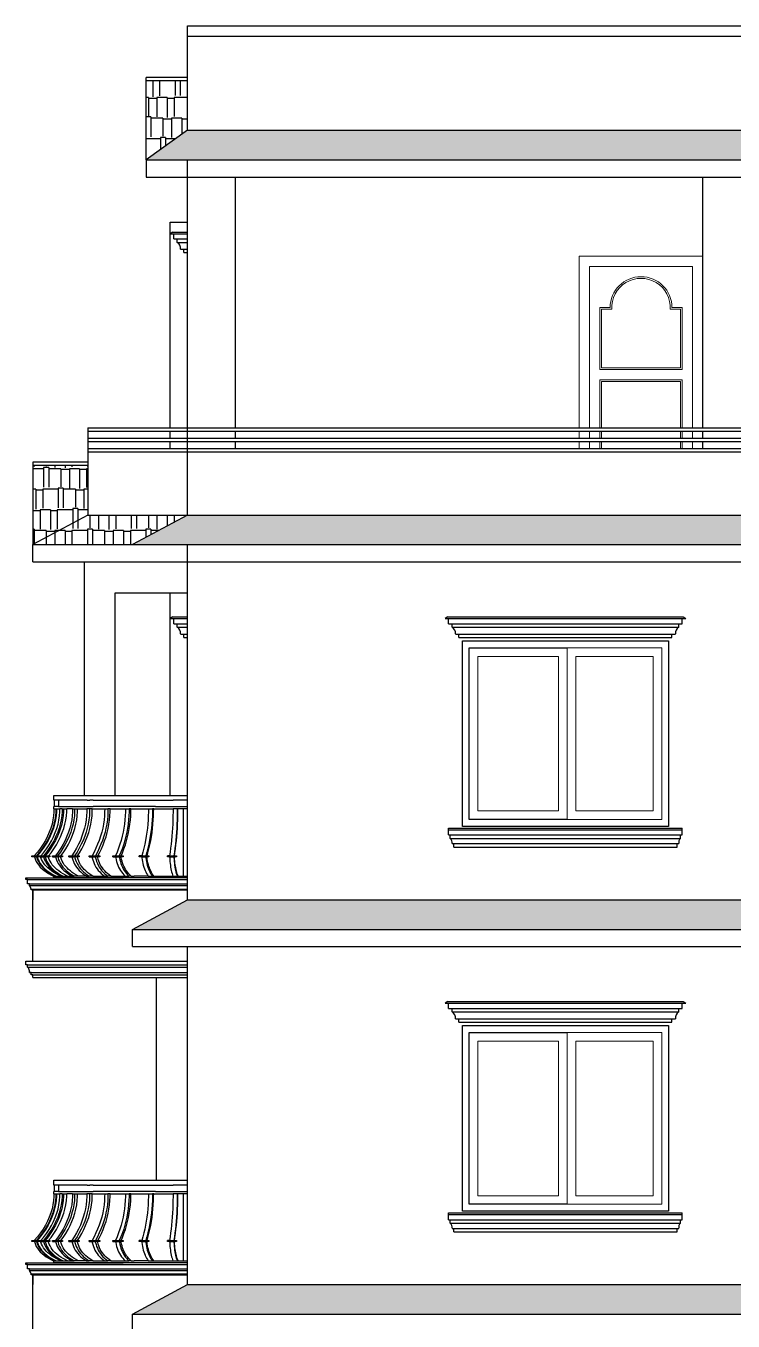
# Model space of a CAD drawing. Header units: inches. Extents: x 3672 to 10975, y -27382 to -746.
# Drawn here: x 4492.3 to 4698.1, y -26903.6 to -26526.6 of the extents above; entities that cross this region are included whole.
import ezdxf

# ---------------------------------------------------------------- set-up
doc = ezdxf.new("R2010")
doc.units = ezdxf.units.IN
doc.header["$LTSCALE"] = 17
doc.header["$MEASUREMENT"] = 0
for name, color, linetype, lineweight in [('25 BOT BAR', 12, 'Continuous', 25), ('DOOR ELEVATION', 21, 'Continuous', 15), ('ELEVATION', 7, 'Continuous', 25), ('OUTLINE', 1, 'Continuous', 25), ('WINDOW FRAME', 161, 'Continuous', 20)]:
    doc.layers.add(name, color=color, linetype=linetype, lineweight=lineweight)
pattern_1 = [(180, (-10473.291, -5697.4846), (-12.75, -6), [3, -2.5, 3.5, -1.5, 4.5, -2]), (180, (-10476.291, -5697.7346), (-12.75, -6), [2.5, -9.5, 2, -3]), (180, (-10482.291, -5697.1096), (-12.75, -6), [1.5, -15.5]), (270, (-10473.291, -5697.4846), (4.25, -6), [5.75, -18.25]), (270, (-10476.291, -5697.4846), (4.25, -6), [5.625, -18.375]), (270, (-10478.791, -5697.4846), (4.25, -6), [5.25, -18.75]), (270, (-10482.291, -5697.1096), (4.25, -6), [5.75, -18.25]), (270, (-10483.791, -5697.1096), (4.25, -6), [5.75, -18.25]), (270, (-10488.291, -5697.4846), (4.25, -6), [5.5, -18.5])]

# ---------------------------------------------------------------- blocks, each defined once
blk = doc.blocks.new('A$C6d06a05d')
for p, q in [((5.66, 22.61), (5.66, 24)), ((5.66, 24), (40.22, 24)), ((40.22, 22.61), (40.22, 24)), ((5.77, 22.61), (5.66, 22.61)), ((5.66, 20.07), (5.66, 20.77)), ((5.66, 20.77), (5.77, 20.77)), ((5.77, 22.61), (5.77, 20.77)), ((6.88, 22.61), (5.77, 22.61)), ((6.88, 20.77), (5.77, 20.77)), ((6.88, 22.61), (6.88, 20.77)), ((14.27, 22.61), (6.88, 22.61)), ((6.88, 20.77), (14.27, 20.77)), ((14.27, 22.61), (14.98, 22.61)), ((14.27, 20.77), (14.98, 20.77)), ((15.84, 22.61), (14.98, 22.61)), ((14.98, 20.77), (15.84, 20.77)), ((15.84, 22.61), (31.92, 22.61)), ((31.92, 20.77), (15.84, 20.77)), ((31.92, 22.61), (36.51, 22.61)), ((31.92, 20.77), (36.51, 20.77)), ((37.61, 22.61), (36.51, 22.61)), ((36.51, 20.77), (37.61, 20.77)), ((37.8, 22.61), (37.61, 22.61)), ((37.61, 20.77), (37.8, 20.77)), ((39.23, 22.61), (37.8, 22.61)), ((37.8, 20.77), (39.23, 20.77)), ((40.22, 22.61), (39.23, 22.61)), ((39.23, 20.77), (40.22, 20.77)), ((40.22, 20.77), (40.22, 22.61)), ((40.22, 20.07), (40.22, 20.77)), ((5.44, 16.89), (5.2, 15.69)), ((5.6, 18.11), (5.44, 16.89)), ((5.69, 19.25), (5.6, 18.11)), ((5.69, 20.07), (5.66, 20.07)), ((5.69, 20.07), (5.69, 19.25)), ((5.69, 20.07), (6.17, 20.07)), ((5.92, 16.89), (5.69, 15.69)), ((6.12, 16.89), (5.88, 15.69)), ((6.08, 18.11), (5.92, 16.89)), ((6.17, 19.25), (6.08, 18.11)), ((6.28, 18.11), (6.12, 16.89)), ((6.17, 20.07), (6.17, 19.25)), ((6.17, 20.07), (6.36, 20.07)), ((6.36, 19.25), (6.28, 18.11)), ((6.36, 20.07), (6.36, 19.25)), ((6.36, 20.07), (7.24, 20.07)), ((6.75, 15.62), (6.99, 16.85)), ((6.99, 16.85), (7.15, 18.08)), ((7.15, 18.08), (7.23, 19.24)), ((7.23, 19.24), (7.24, 20.07)), ((7.79, 20.07), (7.24, 20.07)), ((7.55, 16.89), (7.33, 15.69)), ((7.7, 18.11), (7.55, 16.89)), ((7.78, 19.25), (7.7, 18.11)), ((7.93, 16.89), (7.71, 15.69)), ((7.79, 20.07), (7.78, 19.25)), ((7.79, 20.07), (8.17, 20.07)), ((8.09, 18.11), (7.93, 16.89)), ((8.17, 19.25), (8.09, 18.11)), ((8.17, 20.07), (8.17, 19.25)), ((8.17, 20.07), (9.01, 20.07)), ((8.54, 15.62), (8.76, 16.85)), ((8.76, 16.85), (8.92, 18.08)), ((8.92, 18.08), (9, 19.24)), ((9, 19.24), (9.01, 20.07)), ((10.49, 20.07), (9.01, 20.07)), ((10.28, 16.89), (10.07, 15.69)), ((10.42, 18.11), (10.28, 16.89)), ((10.49, 19.25), (10.42, 18.11)), ((10.49, 20.07), (10.49, 19.25)), ((10.49, 20.07), (11.05, 20.07)), ((10.84, 16.89), (10.63, 15.69)), ((10.98, 18.11), (10.84, 16.89)), ((11.05, 19.25), (10.98, 18.11)), ((11.05, 20.07), (11.05, 19.25)), ((11.05, 20.07), (11.82, 20.07)), ((11.39, 15.62), (11.6, 16.85)), ((11.6, 16.85), (11.74, 18.08)), ((11.74, 18.08), (11.82, 19.24)), ((11.82, 19.24), (11.82, 20.07)), ((11.82, 20.07), (14.21, 20.07)), ((14.02, 16.89), (13.83, 15.69)), ((14.14, 18.11), (14.02, 16.89)), ((14.2, 19.25), (14.14, 18.11)), ((14.21, 20.07), (14.2, 19.25)), ((14.93, 20.07), (14.21, 20.07)), ((14.73, 16.89), (14.55, 15.69)), ((14.86, 18.11), (14.73, 16.89)), ((14.92, 19.25), (14.86, 18.11)), ((14.93, 20.07), (14.92, 19.25)), ((15.61, 20.07), (14.93, 20.07)), ((15.23, 15.62), (15.41, 16.85)), ((15.41, 16.85), (15.54, 18.08)), ((15.54, 18.08), (15.6, 19.24)), ((15.6, 19.24), (15.61, 20.07)), ((15.61, 20.07), (18.82, 20.07)), ((18.65, 16.89), (18.5, 15.69)), ((18.76, 18.11), (18.65, 16.89)), ((18.81, 19.25), (18.76, 18.11)), ((18.82, 20.07), (18.81, 19.25)), ((18.82, 20.07), (19.67, 20.07)), ((19.51, 16.89), (19.36, 15.69)), ((19.62, 18.11), (19.51, 16.89)), ((19.67, 19.25), (19.62, 18.11)), ((19.67, 20.07), (19.67, 19.25)), ((20.24, 20.07), (19.67, 20.07)), ((19.92, 15.62), (20.08, 16.85)), ((20.08, 16.85), (20.19, 18.08)), ((20.19, 18.08), (20.24, 19.24)), ((20.24, 19.24), (20.24, 20.07)), ((20.24, 20.07), (24.18, 20.07)), ((24.05, 16.89), (23.93, 15.69)), ((24.13, 18.11), (24.05, 16.89)), ((24.18, 19.25), (24.13, 18.11)), ((24.18, 20.07), (24.18, 19.25)), ((24.18, 20.07), (25.15, 20.07)), ((25.02, 16.89), (24.9, 15.69)), ((25.1, 18.11), (25.02, 16.89)), ((25.14, 19.25), (25.1, 18.11)), ((25.15, 20.07), (25.14, 19.25)), ((25.59, 20.07), (25.15, 20.07)), ((25.34, 15.62), (25.46, 16.85)), ((25.46, 16.85), (25.54, 18.08)), ((25.54, 18.08), (25.59, 19.24)), ((25.59, 19.24), (25.59, 20.07)), ((25.59, 20.07), (30.13, 20.07)), ((30.04, 16.89), (29.96, 15.69)), ((30.1, 18.11), (30.04, 16.89)), ((30.13, 19.25), (30.1, 18.11)), ((30.13, 20.07), (30.13, 19.25)), ((30.13, 20.07), (31.18, 20.07)), ((31.1, 16.89), (31.01, 15.69)), ((31.15, 18.11), (31.1, 16.89)), ((31.18, 19.25), (31.15, 18.11)), ((31.49, 20.07), (31.18, 20.07)), ((31.18, 20.07), (31.18, 19.25)), ((31.31, 15.62), (31.4, 16.85)), ((31.4, 16.85), (31.45, 18.08)), ((31.45, 18.08), (31.48, 19.24)), ((31.48, 19.24), (31.49, 20.07)), ((31.49, 20.07), (31.92, 20.07)), ((31.92, 20.07), (36.49, 20.07)), ((36.45, 16.89), (36.41, 15.69)), ((36.48, 18.11), (36.45, 16.89)), ((36.49, 19.25), (36.48, 18.11)), ((36.49, 20.07), (36.49, 19.25)), ((37.6, 20.07), (36.49, 20.07)), ((37.55, 16.89), (37.51, 15.69)), ((37.58, 18.11), (37.55, 16.89)), ((37.59, 19.25), (37.58, 18.11)), ((37.6, 20.07), (37.59, 19.25)), ((37.75, 20.07), (37.6, 20.07)), ((37.66, 15.62), (37.7, 16.85)), ((37.7, 16.85), (37.73, 18.08)), ((37.73, 18.08), (37.75, 19.24)), ((37.75, 19.24), (37.75, 20.07)), ((39.23, 20.07), (37.75, 20.07)), ((40.22, 20.07), (39.23, 20.07)), ((39.23, 7.81), (39.23, 20.07)), ((40.22, 8.38), (40.22, 20.07)), ((4.89, 14.48), (4.49, 13.29)), ((5.2, 15.69), (4.89, 14.48)), ((5.38, 14.48), (4.99, 13.29)), ((5.57, 14.48), (5.19, 13.29)), ((5.69, 15.69), (5.38, 14.48)), ((5.88, 15.69), (5.57, 14.48)), ((6.04, 13.19), (6.43, 14.4)), ((6.43, 14.4), (6.75, 15.62)), ((7.03, 14.48), (6.66, 13.29)), ((7.33, 15.69), (7.03, 14.48)), ((7.41, 14.48), (7.05, 13.29)), ((7.71, 15.69), (7.41, 14.48)), ((7.86, 13.19), (8.24, 14.4)), ((8.24, 14.4), (8.54, 15.62)), ((9.8, 14.48), (9.46, 13.29)), ((10.07, 15.69), (9.8, 14.48)), ((10.36, 14.48), (10.02, 13.29)), ((10.63, 15.69), (10.36, 14.48)), ((10.77, 13.19), (11.11, 14.4)), ((11.11, 14.4), (11.39, 15.62)), ((13.59, 14.48), (13.29, 13.29)), ((13.83, 15.69), (13.59, 14.48)), ((14.31, 14.48), (14.01, 13.29)), ((14.55, 15.69), (14.31, 14.48)), ((14.68, 13.19), (14.98, 14.4)), ((14.98, 14.4), (15.23, 15.62)), ((18.3, 14.48), (18.05, 13.29)), ((18.5, 15.69), (18.3, 14.48)), ((19.15, 14.48), (18.9, 13.29)), ((19.36, 15.69), (19.15, 14.48)), ((19.46, 13.19), (19.72, 14.4)), ((19.72, 14.4), (19.92, 15.62)), ((23.77, 14.48), (23.58, 13.29)), ((23.93, 15.69), (23.77, 14.48)), ((24.74, 14.48), (24.55, 13.29)), ((24.9, 15.69), (24.74, 14.48)), ((24.98, 13.19), (25.18, 14.4)), ((25.18, 14.4), (25.34, 15.62)), ((29.86, 14.48), (29.72, 13.29)), ((29.96, 15.69), (29.86, 14.48)), ((30.91, 14.48), (30.77, 13.29)), ((31.01, 15.69), (30.91, 14.48)), ((31.07, 13.19), (31.21, 14.4)), ((31.21, 14.4), (31.31, 15.62)), ((36.35, 14.48), (36.29, 13.29)), ((36.41, 15.69), (36.35, 14.48)), ((37.46, 14.48), (37.39, 13.29)), ((37.51, 15.69), (37.46, 14.48)), ((37.54, 13.19), (37.61, 14.4)), ((37.61, 14.4), (37.66, 15.62)), ((3.49, 10.94), (2.87, 9.79)), ((4, 10.94), (3.39, 9.79)), ((4.03, 12.11), (3.49, 10.94)), ((4.19, 10.94), (3.59, 9.79)), ((4.53, 12.11), (4, 10.94)), ((4.49, 13.29), (4.03, 12.11)), ((4.73, 12.11), (4.19, 10.94)), ((4.42, 9.64), (5.04, 10.81)), ((4.99, 13.29), (4.53, 12.11)), ((5.19, 13.29), (4.73, 12.11)), ((5.04, 10.81), (5.58, 11.99)), ((5.72, 10.94), (5.14, 9.79)), ((6.1, 10.94), (5.52, 9.79)), ((5.58, 11.99), (6.04, 13.19)), ((6.22, 12.11), (5.72, 10.94)), ((6.61, 12.11), (6.1, 10.94)), ((6.66, 13.29), (6.22, 12.11)), ((6.32, 9.64), (6.9, 10.81)), ((7.05, 13.29), (6.61, 12.11)), ((6.9, 10.81), (7.42, 11.99)), ((7.42, 11.99), (7.86, 13.19)), ((8.58, 10.94), (8.05, 9.79)), ((9.05, 12.11), (8.58, 10.94)), ((9.14, 10.94), (8.61, 9.79)), ((9.46, 13.29), (9.05, 12.11)), ((9.61, 12.11), (9.14, 10.94)), ((9.34, 9.64), (9.89, 10.81)), ((10.02, 13.29), (9.61, 12.11)), ((9.89, 10.81), (10.36, 11.99)), ((10.36, 11.99), (10.77, 13.19)), ((12.52, 10.94), (12.05, 9.79)), ((12.93, 12.11), (12.52, 10.94)), ((13.24, 10.94), (12.77, 9.79)), ((13.29, 13.29), (12.93, 12.11)), ((13.65, 12.11), (13.24, 10.94)), ((13.42, 9.64), (13.89, 10.81)), ((14.01, 13.29), (13.65, 12.11)), ((13.89, 10.81), (14.31, 11.99)), ((14.31, 11.99), (14.68, 13.19)), ((17.4, 10.94), (17, 9.79)), ((17.75, 12.11), (17.4, 10.94)), ((18.05, 13.29), (17.75, 12.11)), ((18.26, 10.94), (17.86, 9.79)), ((18.6, 12.11), (18.26, 10.94)), ((18.4, 9.64), (18.81, 10.81)), ((18.9, 13.29), (18.6, 12.11)), ((18.81, 10.81), (19.16, 11.99)), ((19.16, 11.99), (19.46, 13.19)), ((23.08, 10.94), (22.77, 9.79)), ((23.35, 12.11), (23.08, 10.94)), ((23.58, 13.29), (23.35, 12.11)), ((24.04, 10.94), (23.74, 9.79)), ((24.31, 12.11), (24.04, 10.94)), ((24.16, 9.64), (24.47, 10.81)), ((24.55, 13.29), (24.31, 12.11)), ((24.47, 10.81), (24.75, 11.99)), ((24.75, 11.99), (24.98, 13.19)), ((29.38, 10.94), (29.17, 9.79)), ((29.56, 12.11), (29.38, 10.94)), ((29.72, 13.29), (29.56, 12.11)), ((30.43, 10.94), (30.22, 9.79)), ((30.61, 12.11), (30.43, 10.94)), ((30.51, 9.64), (30.72, 10.81)), ((30.77, 13.29), (30.61, 12.11)), ((30.72, 10.81), (30.91, 11.99)), ((30.91, 11.99), (31.07, 13.19)), ((36.11, 10.94), (36, 9.79)), ((36.2, 12.11), (36.11, 10.94)), ((36.29, 13.29), (36.2, 12.11)), ((37.21, 10.94), (37.11, 9.79)), ((37.31, 12.11), (37.21, 10.94)), ((37.25, 9.64), (37.36, 10.81)), ((37.39, 13.29), (37.31, 12.11)), ((37.36, 10.81), (37.46, 11.99)), ((37.46, 11.99), (37.54, 13.19)), ((1.42, 7.53), (0.6, 6.44)), ((1.97, 7.53), (1.15, 6.44)), ((2.16, 7.53), (1.35, 6.44)), ((2.18, 8.65), (1.42, 7.53)), ((2.72, 8.65), (1.97, 7.53)), ((2.91, 8.65), (2.16, 7.53)), ((2.87, 9.79), (2.18, 8.65)), ((2.3, 6.44), (2.98, 7.35)), ((3.39, 9.79), (2.72, 8.65)), ((3.59, 9.79), (2.91, 8.65)), ((2.98, 7.35), (3.73, 8.49)), ((3.78, 7.53), (3, 6.44)), ((4.16, 7.53), (3.38, 6.44)), ((3.73, 8.49), (4.42, 9.64)), ((4.49, 8.65), (3.78, 7.53)), ((4.87, 8.65), (4.16, 7.53)), ((4.29, 6.44), (4.94, 7.35)), ((5.14, 9.79), (4.49, 8.65)), ((5.52, 9.79), (4.87, 8.65)), ((4.94, 7.35), (5.66, 8.49)), ((5.66, 8.49), (6.32, 9.64)), ((6.8, 7.53), (6.08, 6.44)), ((7.36, 7.53), (6.64, 6.44)), ((7.46, 8.65), (6.8, 7.53)), ((8.02, 8.65), (7.36, 7.53)), ((8.05, 9.79), (7.46, 8.65)), ((7.48, 6.44), (8.07, 7.35)), ((8.61, 9.79), (8.02, 8.65)), ((8.07, 7.35), (8.74, 8.49)), ((8.74, 8.49), (9.34, 9.64)), ((10.94, 7.53), (10.31, 6.44)), ((11.52, 8.65), (10.94, 7.53)), ((11.66, 7.53), (11.02, 6.44)), ((12.05, 9.79), (11.52, 8.65)), ((12.24, 8.65), (11.66, 7.53)), ((11.76, 6.44), (12.29, 7.35)), ((12.77, 9.79), (12.24, 8.65)), ((12.29, 7.35), (12.88, 8.49)), ((12.88, 8.49), (13.42, 9.64)), ((16.07, 7.53), (15.54, 6.44)), ((16.56, 8.65), (16.07, 7.53)), ((16.93, 7.53), (16.4, 6.44)), ((17, 9.79), (16.56, 8.65)), ((17.42, 8.65), (16.93, 7.53)), ((17.02, 6.44), (17.46, 7.35)), ((17.86, 9.79), (17.42, 8.65)), ((17.46, 7.35), (17.96, 8.49)), ((17.96, 8.49), (18.4, 9.64)), ((22.04, 7.53), (21.63, 6.44)), ((22.42, 8.65), (22.04, 7.53)), ((22.77, 9.79), (22.42, 8.65)), ((23.01, 7.53), (22.6, 6.44)), ((23.39, 8.65), (23.01, 7.53)), ((23.08, 6.44), (23.43, 7.35)), ((23.74, 9.79), (23.39, 8.65)), ((23.43, 7.35), (23.81, 8.49)), ((23.81, 8.49), (24.16, 9.64)), ((28.67, 7.53), (28.39, 6.44)), ((28.93, 8.65), (28.67, 7.53)), ((29.17, 9.79), (28.93, 8.65)), ((29.72, 7.53), (29.44, 6.44)), ((29.98, 8.65), (29.72, 7.53)), ((29.77, 6.44), (30, 7.35)), ((30.22, 9.79), (29.98, 8.65)), ((30, 7.35), (30.27, 8.49)), ((30.27, 8.49), (30.51, 9.64)), ((35.75, 7.53), (35.61, 6.44)), ((35.88, 8.65), (35.75, 7.53)), ((36, 9.79), (35.88, 8.65)), ((36.85, 7.53), (36.71, 6.44)), ((36.99, 8.65), (36.85, 7.53)), ((36.88, 6.44), (37, 7.35)), ((37.11, 9.79), (36.99, 8.65)), ((37, 7.35), (37.13, 8.49)), ((37.13, 8.49), (37.25, 9.64)), ((39.23, 0.52), (39.23, 7.81)), ((40.22, 0.52), (40.22, 8.38)), ((0, 6.15), (0, 6.44)), ((0, 6.44), (0.49, 6.44)), ((0.49, 6.15), (0, 6.15)), ((0.49, 6.44), (0.6, 6.44)), ((0.49, 6.15), (0.49, 6.44)), ((0.66, 6.15), (0.49, 6.15)), ((0.6, 6.44), (0.84, 6.44)), ((0.66, 6.15), (0.72, 5.87)), ((0.66, 6.15), (0.84, 6.15)), ((0.72, 5.87), (0.9, 5.31)), ((0.84, 6.15), (0.84, 6.44)), ((0.84, 6.44), (1.15, 6.44)), ((1.21, 6.15), (0.84, 6.15)), ((0.9, 5.31), (1.13, 4.75)), ((1.13, 4.75), (1.43, 4.21)), ((1.15, 6.44), (1.35, 6.44)), ((1.21, 6.15), (1.27, 5.87)), ((1.41, 6.15), (1.21, 6.15)), ((1.27, 5.87), (1.45, 5.31)), ((1.35, 6.44), (2.29, 6.44)), ((1.41, 6.15), (1.47, 5.87)), ((2.29, 6.15), (1.41, 6.15)), ((1.43, 4.21), (1.77, 3.68)), ((1.45, 5.31), (1.68, 4.75)), ((1.47, 5.87), (1.64, 5.31)), ((1.64, 5.31), (1.88, 4.75)), ((1.68, 4.75), (1.97, 4.21)), ((1.77, 3.68), (2.17, 3.17)), ((1.88, 4.75), (2.17, 4.21)), ((1.97, 4.21), (2.31, 3.68)), ((2.17, 4.21), (2.51, 3.68)), ((2.29, 6.15), (2.29, 6.44)), ((2.29, 6.44), (2.3, 6.44)), ((2.33, 5.94), (2.29, 6.15)), ((2.29, 6.15), (2.29, 6.15)), ((2.29, 6.15), (2.98, 6.15)), ((2.3, 6.44), (2.98, 6.44)), ((2.31, 3.68), (2.71, 3.17)), ((2.5, 5.41), (2.33, 5.94)), ((2.72, 4.88), (2.5, 5.41)), ((2.51, 3.68), (2.9, 3.17)), ((3, 4.37), (2.72, 4.88)), ((2.98, 6.44), (3, 6.44)), ((2.98, 6.15), (2.98, 6.44)), ((3.06, 6.15), (2.98, 6.15)), ((3, 6.44), (3.38, 6.44)), ((3.32, 3.86), (3, 4.37)), ((3.06, 6.15), (3.12, 5.87)), ((3.44, 6.15), (3.06, 6.15)), ((3.12, 5.87), (3.28, 5.31)), ((3.28, 5.31), (3.51, 4.75)), ((3.69, 3.38), (3.32, 3.86)), ((3.38, 6.44), (4.29, 6.44)), ((3.44, 6.15), (3.5, 5.87)), ((4.28, 6.15), (3.44, 6.15)), ((3.5, 5.87), (3.67, 5.31)), ((3.51, 4.75), (3.78, 4.21)), ((3.67, 5.31), (3.89, 4.75)), ((4.12, 2.9), (3.69, 3.38)), ((3.78, 4.21), (4.11, 3.68)), ((3.89, 4.75), (4.16, 4.21)), ((4.11, 3.68), (4.48, 3.17)), ((4.16, 4.21), (4.49, 3.68)), ((4.32, 5.94), (4.28, 6.15)), ((4.67, 6.15), (4.28, 6.15)), ((4.29, 6.44), (4.67, 6.44)), ((4.48, 5.41), (4.32, 5.94)), ((4.7, 4.88), (4.48, 5.41)), ((4.49, 3.68), (4.87, 3.17)), ((4.67, 6.44), (4.67, 6.15)), ((4.96, 4.37), (4.7, 4.88)), ((5.27, 3.86), (4.96, 4.37)), ((5.62, 3.38), (5.27, 3.86)), ((5.34, 6.44), (6.08, 6.44)), ((5.34, 6.15), (5.34, 6.44)), ((5.34, 6.15), (6.14, 6.15)), ((6.03, 2.9), (5.62, 3.38)), ((6.08, 6.44), (6.35, 6.44)), ((6.14, 6.15), (6.19, 5.87)), ((6.14, 6.15), (6.35, 6.15)), ((6.19, 5.87), (6.34, 5.31)), ((6.34, 5.31), (6.55, 4.75)), ((6.35, 6.15), (6.35, 6.44)), ((6.35, 6.44), (6.64, 6.44)), ((6.7, 6.15), (6.35, 6.15)), ((6.55, 4.75), (6.8, 4.21)), ((6.64, 6.44), (7.48, 6.44)), ((6.7, 6.15), (6.75, 5.87)), ((7.47, 6.15), (6.7, 6.15)), ((6.75, 5.87), (6.9, 5.31)), ((6.8, 4.21), (7.1, 3.68)), ((6.9, 5.31), (7.11, 4.75)), ((7.1, 3.68), (7.45, 3.17)), ((7.11, 4.75), (7.36, 4.21)), ((7.36, 4.21), (7.66, 3.68)), ((7.51, 5.94), (7.47, 6.15)), ((7.91, 6.15), (7.47, 6.15)), ((7.48, 6.44), (7.91, 6.44)), ((7.66, 5.41), (7.51, 5.94)), ((7.85, 4.88), (7.66, 5.41)), ((7.66, 3.68), (8.01, 3.17)), ((8.09, 4.37), (7.85, 4.88)), ((7.91, 6.44), (7.91, 6.15)), ((8.38, 3.86), (8.09, 4.37)), ((8.71, 3.38), (8.38, 3.86)), ((9.08, 2.9), (8.71, 3.38)), ((9.56, 6.44), (10.31, 6.44)), ((9.56, 6.15), (9.56, 6.44)), ((9.56, 6.15), (10.35, 6.15)), ((10.31, 6.44), (10.86, 6.44)), ((10.35, 6.15), (10.4, 5.87)), ((10.35, 6.15), (10.86, 6.15)), ((10.4, 5.87), (10.54, 5.31)), ((10.54, 5.31), (10.72, 4.75)), ((10.72, 4.75), (10.94, 4.21)), ((10.86, 6.15), (10.86, 6.44)), ((10.86, 6.44), (11.02, 6.44)), ((11.07, 6.15), (10.86, 6.15)), ((10.94, 4.21), (11.21, 3.68)), ((11.02, 6.44), (11.76, 6.44)), ((11.07, 6.15), (11.12, 5.87)), ((11.76, 6.15), (11.07, 6.15)), ((11.12, 5.87), (11.26, 5.31)), ((11.21, 3.68), (11.51, 3.17)), ((11.26, 5.31), (11.44, 4.75)), ((11.44, 4.75), (11.66, 4.21)), ((11.66, 4.21), (11.93, 3.68)), ((11.76, 6.44), (12.24, 6.44)), ((11.79, 5.94), (11.76, 6.15)), ((12.24, 6.15), (11.76, 6.15)), ((11.92, 5.41), (11.79, 5.94)), ((12.09, 4.88), (11.92, 5.41)), ((11.93, 3.68), (12.23, 3.17)), ((12.31, 4.37), (12.09, 4.88)), ((12.24, 6.44), (12.24, 6.15)), ((12.56, 3.86), (12.31, 4.37)), ((12.85, 3.38), (12.56, 3.86)), ((13.18, 2.9), (12.85, 3.38)), ((14.82, 6.44), (15.54, 6.44)), ((14.82, 6.15), (14.82, 6.44)), ((14.82, 6.15), (15.58, 6.15)), ((15.54, 6.44), (16.36, 6.44)), ((15.58, 6.15), (15.62, 5.87)), ((15.58, 6.15), (16.36, 6.15)), ((15.62, 5.87), (15.74, 5.31)), ((15.74, 5.31), (15.89, 4.75)), ((15.89, 4.75), (16.08, 4.21)), ((16.08, 4.21), (16.3, 3.68)), ((16.3, 3.68), (16.56, 3.17)), ((16.36, 6.15), (16.36, 6.44)), ((16.36, 6.44), (16.4, 6.44)), ((16.44, 6.15), (16.36, 6.15)), ((16.4, 6.44), (17.02, 6.44)), ((16.44, 6.15), (16.48, 5.87)), ((17.01, 6.15), (16.44, 6.15)), ((16.48, 5.87), (16.59, 5.31)), ((16.59, 5.31), (16.74, 4.75)), ((16.74, 4.75), (16.93, 4.21)), ((16.93, 4.21), (17.15, 3.68)), ((17.04, 5.94), (17.01, 6.15)), ((17.52, 6.15), (17.01, 6.15)), ((17.02, 6.44), (17.52, 6.44)), ((17.15, 5.41), (17.04, 5.94)), ((17.3, 4.88), (17.15, 5.41)), ((17.15, 3.68), (17.41, 3.17)), ((17.47, 4.37), (17.3, 4.88)), ((17.69, 3.86), (17.47, 4.37)), ((17.52, 6.44), (17.52, 6.15)), ((17.93, 3.38), (17.69, 3.86)), ((18.21, 2.9), (17.93, 3.38)), ((20.94, 6.44), (21.63, 6.44)), ((20.94, 6.15), (20.94, 6.44)), ((20.94, 6.15), (21.66, 6.15)), ((21.63, 6.44), (22.6, 6.44)), ((21.66, 6.15), (21.69, 5.87)), ((21.66, 6.15), (22.63, 6.15)), ((21.69, 5.87), (21.78, 5.31)), ((21.78, 5.31), (21.9, 4.75)), ((21.9, 4.75), (22.05, 4.21)), ((22.05, 4.21), (22.22, 3.68)), ((22.22, 3.68), (22.42, 3.17)), ((22.6, 6.44), (22.69, 6.44)), ((22.63, 6.15), (22.66, 5.87)), ((22.69, 6.15), (22.63, 6.15)), ((22.66, 5.87), (22.75, 5.31)), ((22.69, 6.15), (22.69, 6.44)), ((22.69, 6.44), (23.08, 6.44)), ((22.69, 6.15), (23.08, 6.15)), ((22.75, 5.31), (22.87, 4.75)), ((22.87, 4.75), (23.01, 4.21)), ((23.01, 4.21), (23.19, 3.68)), ((23.08, 6.44), (23.59, 6.44)), ((23.1, 5.94), (23.08, 6.15)), ((23.59, 6.15), (23.08, 6.15)), ((23.18, 5.41), (23.1, 5.94)), ((23.3, 4.88), (23.18, 5.41)), ((23.19, 3.68), (23.39, 3.17)), ((23.44, 4.37), (23.3, 4.88)), ((23.6, 3.86), (23.44, 4.37)), ((23.59, 6.44), (23.59, 6.15)), ((23.79, 3.38), (23.6, 3.86)), ((24.01, 2.9), (23.79, 3.38)), ((27.76, 6.15), (27.76, 6.44)), ((28.39, 6.44), (27.76, 6.44)), ((28.41, 6.15), (27.76, 6.15)), ((28.39, 6.44), (29.44, 6.44)), ((28.41, 6.15), (28.43, 5.87)), ((28.41, 6.15), (29.46, 6.15)), ((28.43, 5.87), (28.49, 5.31)), ((28.49, 5.31), (28.57, 4.75)), ((28.57, 4.75), (28.67, 4.21)), ((28.67, 4.21), (28.79, 3.68)), ((28.79, 3.68), (28.93, 3.17)), ((29.44, 6.44), (29.66, 6.44)), ((29.46, 6.15), (29.48, 5.87)), ((29.66, 6.15), (29.46, 6.15)), ((29.48, 5.87), (29.54, 5.31)), ((29.54, 5.31), (29.62, 4.75)), ((29.62, 4.75), (29.72, 4.21)), ((29.66, 6.15), (29.66, 6.44)), ((29.66, 6.44), (29.77, 6.44)), ((29.77, 6.15), (29.66, 6.15)), ((29.72, 4.21), (29.84, 3.68)), ((29.77, 6.44), (30.27, 6.44)), ((29.78, 5.94), (29.77, 6.15)), ((30.27, 6.15), (29.77, 6.15)), ((29.84, 5.41), (29.78, 5.94)), ((29.92, 4.88), (29.84, 5.41)), ((29.84, 3.68), (29.98, 3.17)), ((30.01, 4.37), (29.92, 4.88)), ((30.12, 3.86), (30.01, 4.37)), ((30.25, 3.38), (30.12, 3.86)), ((30.4, 2.9), (30.25, 3.38)), ((30.27, 6.44), (30.27, 6.15)), ((35.07, 6.15), (35.07, 6.44)), ((35.61, 6.44), (35.07, 6.44)), ((35.62, 6.15), (35.07, 6.15)), ((35.61, 6.44), (36.71, 6.44)), ((35.62, 6.15), (35.63, 5.87)), ((35.62, 6.15), (36.72, 6.15)), ((35.63, 5.87), (35.66, 5.31)), ((35.66, 5.31), (35.7, 4.75)), ((35.7, 4.75), (35.75, 4.21)), ((35.75, 4.21), (35.81, 3.68)), ((35.81, 3.68), (35.88, 3.17)), ((36.71, 6.44), (36.88, 6.44)), ((36.88, 6.15), (36.72, 6.15)), ((36.72, 6.15), (36.73, 5.87)), ((36.73, 5.87), (36.76, 5.31)), ((36.76, 5.31), (36.8, 4.75)), ((36.8, 4.75), (36.85, 4.21)), ((36.85, 4.21), (36.91, 3.68)), ((36.88, 6.44), (37.05, 6.44)), ((36.88, 5.94), (36.88, 6.15)), ((36.88, 6.15), (37.05, 6.15)), ((36.91, 5.41), (36.88, 5.94)), ((36.95, 4.88), (36.91, 5.41)), ((36.91, 3.68), (36.98, 3.17)), ((37, 4.37), (36.95, 4.88)), ((37.06, 3.86), (37, 4.37)), ((37.05, 6.44), (37.36, 6.44)), ((37.05, 6.15), (37.05, 6.44)), ((37.36, 6.15), (37.05, 6.15)), ((37.12, 3.38), (37.06, 3.86)), ((37.2, 2.9), (37.12, 3.38)), ((37.36, 6.44), (37.36, 6.15)), ((2.17, 3.17), (2.63, 2.67)), ((2.63, 2.67), (3.13, 2.19)), ((2.71, 3.17), (3.15, 2.67)), ((2.9, 3.17), (3.35, 2.67)), ((3.13, 2.19), (3.67, 1.74)), ((3.15, 2.67), (3.64, 2.19)), ((3.35, 2.67), (3.84, 2.19)), ((3.64, 2.19), (4.18, 1.74)), ((3.67, 1.74), (4.27, 1.31)), ((3.84, 2.19), (4.38, 1.74)), ((4.59, 2.45), (4.12, 2.9)), ((4.18, 1.74), (4.77, 1.31)), ((4.27, 1.31), (4.9, 0.9)), ((4.38, 1.74), (4.96, 1.31)), ((4.48, 3.17), (4.91, 2.67)), ((5.1, 2.02), (4.59, 2.45)), ((4.77, 1.31), (5.4, 0.9)), ((4.87, 3.17), (5.29, 2.67)), ((4.9, 0.9), (5.58, 0.52)), ((4.91, 2.67), (5.38, 2.19)), ((4.96, 1.31), (5.59, 0.9)), ((5.65, 1.61), (5.1, 2.02)), ((5.29, 2.67), (5.76, 2.19)), ((5.38, 2.19), (5.89, 1.74)), ((5.4, 0.9), (6.06, 0.52)), ((5.58, 0.52), (5.66, 0.52)), ((5.59, 0.9), (6.26, 0.52)), ((6.25, 1.22), (5.65, 1.61)), ((5.66, 0), (5.66, 0.52)), ((5.66, 0.52), (6.06, 0.52)), ((24.34, 0), (5.66, 0)), ((5.76, 2.19), (6.28, 1.74)), ((5.89, 1.74), (6.45, 1.31)), ((6.47, 2.45), (6.03, 2.9)), ((6.06, 0.52), (6.26, 0.52)), ((7.48, 0.52), (6.25, 1.22)), ((6.26, 0.52), (7.48, 0.52)), ((6.28, 1.74), (6.83, 1.31)), ((6.45, 1.31), (7.05, 0.9)), ((6.96, 2.02), (6.47, 2.45)), ((6.83, 1.31), (7.43, 0.9)), ((7.49, 1.61), (6.96, 2.02)), ((7.05, 0.9), (7.68, 0.52)), ((7.43, 0.9), (8.07, 0.52)), ((7.45, 3.17), (7.84, 2.67)), ((7.48, 0.52), (7.68, 0.52)), ((8.06, 1.22), (7.49, 1.61)), ((7.68, 0.52), (8.07, 0.52)), ((7.84, 2.67), (8.27, 2.19)), ((8.01, 3.17), (8.4, 2.67)), ((9.23, 0.52), (8.06, 1.22)), ((8.07, 0.52), (9.23, 0.52)), ((8.27, 2.19), (8.75, 1.74)), ((8.4, 2.67), (8.83, 2.19)), ((8.75, 1.74), (9.26, 1.31)), ((8.83, 2.19), (9.31, 1.74)), ((9.49, 2.45), (9.08, 2.9)), ((9.23, 0.52), (10.4, 0.52)), ((9.26, 1.31), (9.81, 0.9)), ((9.31, 1.74), (9.82, 1.31)), ((9.94, 2.02), (9.49, 2.45)), ((9.81, 0.9), (10.4, 0.52)), ((9.82, 1.31), (10.37, 0.9)), ((10.43, 1.61), (9.94, 2.02)), ((10.37, 0.9), (10.96, 0.52)), ((10.4, 0.52), (10.96, 0.52)), ((10.95, 1.22), (10.43, 1.61)), ((12.03, 0.52), (10.95, 1.22)), ((12.03, 0.52), (10.96, 0.52)), ((11.51, 3.17), (11.86, 2.67)), ((11.86, 2.67), (12.24, 2.19)), ((14.12, 0.52), (12.03, 0.52)), ((12.23, 3.17), (12.58, 2.67)), ((12.24, 2.19), (12.66, 1.74)), ((12.58, 2.67), (12.96, 2.19)), ((12.66, 1.74), (13.12, 1.31)), ((12.96, 2.19), (13.38, 1.74)), ((13.12, 1.31), (13.61, 0.9)), ((13.54, 2.45), (13.18, 2.9)), ((13.38, 1.74), (13.84, 1.31)), ((13.94, 2.02), (13.54, 2.45)), ((13.61, 0.9), (14.12, 0.52)), ((13.84, 1.31), (14.32, 0.9)), ((14.37, 1.61), (13.94, 2.02)), ((14.12, 0.52), (14.84, 0.52)), ((14.32, 0.9), (14.84, 0.52)), ((14.84, 1.22), (14.37, 1.61)), ((15.79, 0.52), (14.84, 1.22)), ((15.79, 0.52), (14.84, 0.52)), ((15.79, 0.52), (18.74, 0.52)), ((16.56, 3.17), (16.85, 2.67)), ((16.85, 2.67), (17.17, 2.19)), ((17.17, 2.19), (17.52, 1.74)), ((17.41, 3.17), (17.7, 2.67)), ((17.52, 1.74), (17.9, 1.31)), ((17.7, 2.67), (18.02, 2.19)), ((17.9, 1.31), (18.31, 0.9)), ((18.02, 2.19), (18.38, 1.74)), ((18.51, 2.45), (18.21, 2.9)), ((18.31, 0.9), (18.74, 0.52)), ((18.38, 1.74), (18.76, 1.31)), ((18.85, 2.02), (18.51, 2.45)), ((18.74, 0.52), (19.6, 0.52)), ((18.76, 1.31), (19.17, 0.9)), ((19.21, 1.61), (18.85, 2.02)), ((19.17, 0.9), (19.6, 0.52)), ((19.6, 1.22), (19.21, 1.61)), ((20.4, 0.52), (19.6, 1.22)), ((20.4, 0.52), (19.6, 0.52)), ((20.4, 0.52), (24.12, 0.52)), ((22.42, 3.17), (22.64, 2.67)), ((22.64, 2.67), (22.9, 2.19)), ((22.9, 2.19), (23.17, 1.74)), ((23.17, 1.74), (23.47, 1.31)), ((23.39, 3.17), (23.61, 2.67)), ((23.47, 1.31), (23.78, 0.9)), ((23.61, 2.67), (23.86, 2.19)), ((23.78, 0.9), (24.12, 0.52)), ((23.86, 2.19), (24.14, 1.74)), ((24.24, 2.45), (24.01, 2.9)), ((24.12, 0.52), (25.09, 0.52)), ((24.14, 1.74), (24.43, 1.31)), ((24.5, 2.02), (24.24, 2.45)), ((28.44, 0), (24.34, 0)), ((24.43, 1.31), (24.75, 0.9)), ((24.79, 1.61), (24.5, 2.02)), ((24.75, 0.9), (25.09, 0.52)), ((25.09, 1.22), (24.79, 1.61)), ((25.71, 0.52), (25.09, 1.22)), ((25.71, 0.52), (25.09, 0.52)), ((25.71, 0.52), (26.47, 0.52)), ((30.09, 0.52), (26.47, 0.52)), ((40.22, 0), (28.44, 0)), ((28.93, 3.17), (29.08, 2.67)), ((29.08, 2.67), (29.25, 2.19)), ((29.25, 2.19), (29.28, 2.13)), ((29.28, 2.13), (29.44, 1.74)), ((29.44, 1.74), (29.64, 1.31)), ((29.64, 1.31), (29.86, 0.9)), ((29.86, 0.9), (30.09, 0.52)), ((29.98, 3.17), (30.13, 2.67)), ((30.09, 0.52), (31.14, 0.52)), ((30.13, 2.67), (30.3, 2.19)), ((30.3, 2.19), (30.49, 1.74)), ((30.44, 2.79), (30.4, 2.9)), ((30.56, 2.45), (30.44, 2.79)), ((30.49, 1.74), (30.69, 1.31)), ((30.74, 2.02), (30.56, 2.45)), ((30.69, 1.31), (30.91, 0.9)), ((30.93, 1.61), (30.74, 2.02)), ((30.91, 0.9), (31.14, 0.52)), ((31.14, 1.22), (30.93, 1.61)), ((31.57, 0.52), (31.14, 1.22)), ((31.14, 0.52), (31.57, 0.52)), ((31.57, 0.52), (31.92, 0.52)), ((31.92, 0.52), (36.47, 0.52)), ((35.88, 3.17), (35.96, 2.67)), ((35.96, 2.67), (36.05, 2.19)), ((36.05, 2.19), (36.14, 1.74)), ((36.14, 1.74), (36.25, 1.31)), ((36.25, 1.31), (36.36, 0.9)), ((36.36, 0.9), (36.47, 0.52)), ((36.47, 0.52), (37.58, 0.52)), ((36.98, 3.17), (37.06, 2.67)), ((37.06, 2.67), (37.15, 2.19)), ((37.15, 2.19), (37.24, 1.74)), ((37.28, 2.45), (37.2, 2.9)), ((37.24, 1.74), (37.35, 1.31)), ((37.37, 2.02), (37.28, 2.45)), ((37.35, 1.31), (37.46, 0.9)), ((37.47, 1.61), (37.37, 2.02)), ((37.46, 0.9), (37.58, 0.52)), ((37.57, 1.22), (37.47, 1.61)), ((37.79, 0.52), (37.57, 1.22)), ((37.58, 0.52), (37.79, 0.52)), ((37.79, 0.52), (39.23, 0.52)), ((39.23, 0.52), (40.22, 0.52)), ((40.22, 0), (40.22, 0.52))]:
    blk.add_line(p, q)
at = {"layer": 'OUTLINE'}
blk.add_line((5.66, 0), (23.62, 0), dxfattribs=at)

msp = doc.modelspace()

# ---------------------------------------------------------------- hatches: boundary and pattern name
at = {"layer": '25 BOT BAR'}
h = msp.add_hatch(dxfattribs=at)
h.set_pattern_fill('AR-RSHKE', color=8, scale=0.5, angle=180)
h.set_pattern_definition(pattern_1)
h.paths.add_polyline_path([(4539.33, -26542.6), (4527.33, -26542.6), (4527.33, -26565.59), (4539.33, -26556.97)])
h = msp.add_hatch(dxfattribs=at)
h.set_pattern_fill('AR-RSHKE', color=8, scale=0.5, angle=180)
h.set_pattern_definition(pattern_1)
h.paths.add_polyline_path([(4827.33, -26565.59), (4843.83, -26556.97), (4539.33, -26556.97), (4527.33, -26565.59)])
h = msp.add_hatch(dxfattribs=at)
h.set_pattern_fill('AR-RSHKE', color=8, scale=0.5, angle=180)
h.set_pattern_definition(pattern_1)
h.paths.add_polyline_path([(4510.33, -26668.97), (4510.33, -26654.6), (4494.33, -26654.6), (4494.33, -26677.59)])
h = msp.add_hatch(dxfattribs=at)
h.set_pattern_fill('AR-RSHKE', color=8, scale=0.5, angle=180)
h.set_pattern_definition(pattern_1)
h.paths.add_polyline_path([(4510.33, -26668.97), (4494.33, -26677.59), (4523.33, -26677.59), (4539.33, -26668.97)])
h = msp.add_hatch(dxfattribs=at)
h.set_pattern_fill('AR-RSHKE', color=8, scale=0.5, angle=180)
h.set_pattern_definition(pattern_1)
h.paths.add_polyline_path([(4845.33, -26677.59), (4869.85, -26668.97), (4539.33, -26668.97), (4523.33, -26677.59)])
h = msp.add_hatch(dxfattribs=at)
h.set_pattern_fill('AR-RSHKE', color=8, scale=0.5, angle=180)
h.set_pattern_definition([(180, (-10473.291, -5473.4846), (-12.75, -6), [3, -2.5, 3.5, -1.5, 4.5, -2]), (180, (-10476.291, -5473.7346), (-12.75, -6), [2.5, -9.5, 2, -3]), (180, (-10482.291, -5473.1096), (-12.75, -6), [1.5, -15.5]), (270, (-10473.291, -5473.4846), (4.25, -6), [5.75, -18.25]), (270, (-10476.291, -5473.4846), (4.25, -6), [5.625, -18.375]), (270, (-10478.791, -5473.4846), (4.25, -6), [5.25, -18.75]), (270, (-10482.291, -5473.1096), (4.25, -6), [5.75, -18.25]), (270, (-10483.791, -5473.1096), (4.25, -6), [5.75, -18.25]), (270, (-10488.291, -5473.4846), (4.25, -6), [5.5, -18.5])])
h.paths.add_polyline_path([(4857.33, -26780.97), (4539.33, -26780.97), (4523.33, -26789.6), (4845.33, -26789.6)])
h = msp.add_hatch(dxfattribs=at)
h.set_pattern_fill('AR-RSHKE', color=8, scale=0.5, angle=180)
h.set_pattern_definition([(180, (-10473.291, -5585.4846), (-12.75, -6), [3, -2.5, 3.5, -1.5, 4.5, -2]), (180, (-10476.291, -5585.7346), (-12.75, -6), [2.5, -9.5, 2, -3]), (180, (-10482.291, -5585.1096), (-12.75, -6), [1.5, -15.5]), (270, (-10473.291, -5585.4846), (4.25, -6), [5.75, -18.25]), (270, (-10476.291, -5585.4846), (4.25, -6), [5.625, -18.375]), (270, (-10478.791, -5585.4846), (4.25, -6), [5.25, -18.75]), (270, (-10482.291, -5585.1096), (4.25, -6), [5.75, -18.25]), (270, (-10483.791, -5585.1096), (4.25, -6), [5.75, -18.25]), (270, (-10488.291, -5585.4846), (4.25, -6), [5.5, -18.5])])
h.paths.add_polyline_path([(4857.33, -26892.97), (4539.33, -26892.97), (4523.33, -26901.6), (4845.33, -26901.6)])

# ---------------------------------------------------------------- linework, layer by layer
for p, q in [((4539.33, -26526.6), (4995.79, -26526.6)), ((4539.33, -26556.97), (4539.33, -26526.6)), ((4539.33, -26529.6), (4958.79, -26529.6)), ((4539.33, -26541.6), (4527.33, -26541.6)), ((4527.33, -26565.59), (4527.33, -26541.6)), ((4539.33, -26542.6), (4527.33, -26542.6)), ((4539.33, -26556.97), (4527.33, -26565.59)), ((4539.33, -26556.97), (4958.79, -26556.97)), ((4527.33, -26565.59), (5013.79, -26565.59)), ((4527.33, -26565.59), (4527.33, -26570.6)), ((4539.33, -26668.97), (4539.33, -26565.59)), ((4527.33, -26570.6), (5013.79, -26570.6)), ((4553.33, -26643.6), (4553.33, -26570.6)), ((4689.33, -26643.6), (4689.33, -26570.6)), ((4534.33, -26643.6), (4534.33, -26583.75)), ((4534.33, -26583.75), (4539.33, -26583.75)), ((4535.08, -26586.6), (4534.33, -26587.1)), ((4534.33, -26587.1), (4539.33, -26587.1)), ((4535.08, -26586.6), (4539.33, -26586.6)), ((4535.33, -26588.6), (4535.33, -26587.1)), ((4535.33, -26588.6), (4539.33, -26588.6)), ((4536.33, -26589.6), (4536.33, -26588.6)), ((4536.33, -26589.6), (4539.33, -26589.6)), ((4537.33, -26591.6), (4539.33, -26591.6)), ((4538.33, -26592.6), (4538.33, -26591.6)), ((4538.33, -26592.6), (4539.33, -26592.6)), ((4510.33, -26643.6), (4999.79, -26643.6)), ((4510.33, -26643.6), (4510.33, -26668.97)), ((4510.33, -26644.6), (4999.79, -26644.6)), ((4534.33, -26646.6), (4534.33, -26644.6)), ((4553.33, -26646.6), (4553.33, -26644.6)), ((4689.33, -26646.6), (4689.33, -26644.6)), ((4510.33, -26646.6), (4999.79, -26646.6)), ((4510.33, -26647.6), (4999.79, -26647.6)), ((4510.33, -26649.6), (4999.79, -26649.6)), ((4534.33, -26649.6), (4534.33, -26647.6)), ((4553.33, -26649.6), (4553.33, -26647.6)), ((4689.33, -26649.6), (4689.33, -26647.6)), ((4510.33, -26653.6), (4494.33, -26653.6)), ((4494.33, -26653.6), (4494.33, -26677.59)), ((4510.33, -26650.6), (4999.79, -26650.6)), ((4510.33, -26654.6), (4494.33, -26654.6)), ((4510.33, -26668.97), (4494.33, -26677.59)), ((4510.33, -26668.97), (4869.85, -26668.97)), ((4539.33, -26668.97), (4523.33, -26677.59)), ((4494.33, -26677.59), (4845.33, -26677.59)), ((4494.33, -26682.6), (4494.33, -26677.59)), ((4534.33, -26677.6), (4534.33, -26677.59)), ((4539.33, -26780.97), (4539.33, -26677.6)), ((4494.33, -26682.6), (4849.33, -26682.6)), ((4509.33, -26750.6), (4509.33, -26682.6)), ((4518.33, -26691.6), (4539.33, -26691.6)), ((4518.33, -26750.6), (4518.33, -26691.6)), ((4534.33, -26750.6), (4534.33, -26691.6)), ((4535.08, -26698.6), (4534.33, -26699.1)), ((4534.33, -26699.1), (4539.33, -26699.1)), ((4535.08, -26698.6), (4539.33, -26698.6)), ((4535.33, -26700.6), (4535.33, -26699.1)), ((4615.08, -26698.6), (4614.33, -26699.1)), ((4614.33, -26699.1), (4684.33, -26699.1)), ((4615.08, -26698.6), (4683.58, -26698.6)), ((4615.33, -26700.6), (4615.33, -26699.1)), ((4683.33, -26700.6), (4683.33, -26699.1)), ((4683.58, -26698.6), (4684.33, -26699.1)), ((4535.33, -26700.6), (4539.33, -26700.6)), ((4536.33, -26701.6), (4536.33, -26700.6)), ((4536.33, -26701.6), (4539.33, -26701.6)), ((4615.33, -26700.6), (4683.33, -26700.6)), ((4616.33, -26701.6), (4616.33, -26700.6)), ((4616.33, -26701.6), (4682.33, -26701.6)), ((4682.33, -26701.6), (4682.33, -26700.6)), ((4537.33, -26703.6), (4539.33, -26703.6)), ((4538.33, -26704.6), (4538.33, -26703.6)), ((4538.33, -26704.6), (4539.33, -26704.6)), ((4617.33, -26703.6), (4681.33, -26703.6)), ((4618.33, -26704.6), (4618.33, -26703.6)), ((4618.33, -26704.6), (4680.33, -26704.6)), ((4680.33, -26704.6), (4680.33, -26703.6)), ((4615.33, -26760.1), (4683.33, -26760.1)), ((4615.33, -26762.1), (4615.33, -26760.1)), ((4615.33, -26760.6), (4683.33, -26760.6)), ((4615.33, -26762.1), (4683.33, -26762.1)), ((4615.83, -26763.1), (4615.83, -26762.1)), ((4615.83, -26763.1), (4682.83, -26763.1)), ((4682.83, -26763.1), (4682.83, -26762.1)), ((4683.33, -26762.1), (4683.33, -26760.1)), ((4616.33, -26764.6), (4682.33, -26764.6)), ((4616.83, -26765.6), (4616.83, -26764.6)), ((4616.83, -26765.6), (4681.83, -26765.6)), ((4681.83, -26765.6), (4681.83, -26764.6)), ((4492.33, -26775.1), (4492.33, -26774.6)), ((4492.33, -26774.6), (4494.33, -26774.6)), ((4492.83, -26775.1), (4492.33, -26775.1)), ((4492.83, -26776.35), (4492.83, -26775.1)), ((4492.83, -26775.1), (4539.33, -26775.1)), ((4493.33, -26776.35), (4492.83, -26776.35)), ((4493.33, -26776.85), (4493.33, -26776.35)), ((4493.33, -26776.35), (4539.33, -26776.35)), ((4493.33, -26776.85), (4539.33, -26776.85)), ((4493.83, -26778.1), (4493.83, -26777.85)), ((4493.83, -26777.85), (4539.33, -26777.85)), ((4494.33, -26778.1), (4493.83, -26778.1)), ((4494.33, -26774.6), (4500.45, -26774.6)), ((4494.33, -26778.1), (4494.33, -26780.97)), ((4494.33, -26778.1), (4539.33, -26778.1)), ((4494.33, -26798.85), (4494.33, -26778.1)), ((4523.33, -26789.6), (4539.33, -26780.97)), ((4539.33, -26780.97), (4999.79, -26780.97)), ((4523.33, -26789.6), (4999.79, -26789.6)), ((4523.33, -26794.6), (4523.33, -26789.6)), ((4523.33, -26794.6), (4849.33, -26794.6)), ((4539.33, -26892.97), (4539.33, -26794.6)), ((4492.33, -26799.85), (4492.33, -26798.85)), ((4492.33, -26798.85), (4494.33, -26798.85)), ((4492.83, -26799.85), (4492.33, -26799.85)), ((4492.83, -26800.6), (4492.83, -26799.85)), ((4492.83, -26799.85), (4539.33, -26799.85)), ((4492.83, -26800.6), (4539.33, -26800.6)), ((4494.33, -26798.85), (4539.33, -26798.85)), ((4493.33, -26802.1), (4493.33, -26801.6)), ((4493.83, -26802.1), (4493.33, -26802.1)), ((4493.33, -26802.1), (4539.33, -26802.1)), ((4493.83, -26802.85), (4493.83, -26802.1)), ((4494.33, -26802.85), (4493.83, -26802.85)), ((4494.33, -26803.6), (4494.33, -26802.85)), ((4494.33, -26802.85), (4539.33, -26802.85)), ((4494.33, -26803.6), (4539.33, -26803.6)), ((4530.33, -26862.6), (4530.33, -26803.6)), ((4615.08, -26810.6), (4614.33, -26811.1)), ((4614.33, -26811.1), (4684.33, -26811.1)), ((4615.08, -26810.6), (4683.58, -26810.6)), ((4615.33, -26812.6), (4615.33, -26811.1)), ((4683.33, -26812.6), (4683.33, -26811.1)), ((4683.58, -26810.6), (4684.33, -26811.1)), ((4615.33, -26812.6), (4683.33, -26812.6)), ((4616.33, -26813.6), (4616.33, -26812.6)), ((4616.33, -26813.6), (4682.33, -26813.6)), ((4617.33, -26815.6), (4681.33, -26815.6)), ((4618.33, -26816.6), (4618.33, -26815.6)), ((4680.33, -26816.6), (4680.33, -26815.6)), ((4682.33, -26813.6), (4682.33, -26812.6)), ((4618.33, -26816.6), (4680.33, -26816.6)), ((4615.33, -26872.1), (4683.33, -26872.1)), ((4615.33, -26874.1), (4615.33, -26872.1)), ((4683.33, -26874.1), (4683.33, -26872.1)), ((4615.33, -26872.6), (4683.33, -26872.6)), ((4615.33, -26874.1), (4683.33, -26874.1)), ((4615.83, -26875.1), (4615.83, -26874.1)), ((4615.83, -26875.1), (4682.83, -26875.1)), ((4682.83, -26875.1), (4682.83, -26874.1)), ((4616.33, -26876.6), (4682.33, -26876.6)), ((4616.83, -26877.6), (4616.83, -26876.6)), ((4616.83, -26877.6), (4681.83, -26877.6)), ((4681.83, -26877.6), (4681.83, -26876.6)), ((4492.33, -26887.1), (4492.33, -26886.6)), ((4492.33, -26886.6), (4494.33, -26886.6)), ((4492.83, -26887.1), (4492.33, -26887.1)), ((4492.83, -26888.35), (4492.83, -26887.1)), ((4492.83, -26887.1), (4539.33, -26887.1)), ((4494.33, -26886.6), (4500.45, -26886.6)), ((4493.33, -26888.35), (4492.83, -26888.35)), ((4493.33, -26888.85), (4493.33, -26888.35)), ((4493.33, -26888.35), (4539.33, -26888.35)), ((4493.33, -26888.85), (4539.33, -26888.85)), ((4493.83, -26890.1), (4493.83, -26889.85)), ((4493.83, -26889.85), (4539.33, -26889.85)), ((4494.33, -26890.1), (4493.83, -26890.1)), ((4494.33, -26890.1), (4494.33, -26892.97)), ((4494.33, -26890.1), (4539.33, -26890.1)), ((4494.33, -26910.85), (4494.33, -26890.1)), ((4523.33, -26901.6), (4539.33, -26892.97)), ((4539.33, -26892.97), (4999.79, -26892.97)), ((4523.33, -26901.6), (4999.79, -26901.6)), ((4523.33, -26906.6), (4523.33, -26901.6)), ((4539.33, -26901.6), (4999.79, -26901.6))]:
    msp.add_line(p, q, dxfattribs=at)
for points in [[(4649.81, -26757.6), (4621.33, -26757.6), (4621.33, -26707.6), (4649.81, -26707.6)], [(4649.81, -26869.6), (4621.33, -26869.6), (4621.33, -26819.6), (4649.81, -26819.6)]]:
    msp.add_lwpolyline(points, dxfattribs=at)
for centre, radius, start, end in [((4535.41, -26591.3), 1.93, 351.2663, 61.8638), ((4535.41, -26703.3), 1.93, 351.2663, 61.8638), ((4615.41, -26703.3), 1.93, 351.2663, 61.8638), ((4683.24, -26703.3), 1.93, 118.1362, 188.7337), ((4614.89, -26764.24), 1.48, 346.2102, 50.6596), ((4683.77, -26764.24), 1.48, 129.3404, 193.7898), ((4491.85, -26778.21), 2.01, 10.3819, 42.7482), ((4492.28, -26801.5), 1.05, 354.5056, 58.6245), ((4615.41, -26815.3), 1.93, 351.2663, 61.8638), ((4683.24, -26815.3), 1.93, 118.1362, 188.7337), ((4614.89, -26876.24), 1.48, 346.2102, 50.6596), ((4683.77, -26876.24), 1.48, 129.3404, 193.7898), ((4491.85, -26890.21), 2.01, 10.3819, 42.7482)]:
    msp.add_arc(centre, radius, start, end, dxfattribs=at)
at = {"layer": 'DOOR ELEVATION'}
for p, q in [((4653.33, -26593.59), (4653.33, -26643.6)), ((4653.33, -26593.59), (4689.33, -26593.59)), ((4656.33, -26596.59), (4656.33, -26643.6)), ((4656.33, -26596.59), (4686.33, -26596.59)), ((4686.33, -26596.59), (4686.33, -26643.6)), ((4689.33, -26593.59), (4689.33, -26643.6)), ((4659.33, -26626.59), (4659.33, -26608.59)), ((4659.33, -26608.59), (4662.33, -26608.59)), ((4680.33, -26608.59), (4683.33, -26608.59)), ((4683.33, -26608.59), (4683.33, -26626.59)), ((4659.83, -26626.09), (4659.83, -26609.09)), ((4659.83, -26609.09), (4662.84, -26609.09)), ((4679.81, -26609.09), (4682.83, -26609.09)), ((4682.83, -26609.09), (4682.83, -26626.09)), ((4683.33, -26626.59), (4659.33, -26626.59)), ((4682.83, -26626.09), (4659.83, -26626.09)), ((4683.33, -26629.59), (4659.33, -26629.59)), ((4659.33, -26643.6), (4659.33, -26629.59)), ((4682.83, -26630.09), (4659.83, -26630.09)), ((4659.83, -26643.59), (4659.83, -26630.09)), ((4682.83, -26630.09), (4682.83, -26643.59)), ((4683.33, -26629.59), (4683.33, -26643.6)), ((4653.33, -26644.6), (4653.33, -26646.6)), ((4656.33, -26644.6), (4656.33, -26646.6)), ((4659.33, -26646.6), (4659.33, -26644.6)), ((4682.83, -26643.59), (4659.83, -26643.59)), ((4659.83, -26646.6), (4659.83, -26644.6)), ((4682.83, -26644.6), (4682.83, -26646.6)), ((4683.33, -26644.6), (4683.33, -26646.6)), ((4686.33, -26644.6), (4686.33, -26646.6)), ((4689.33, -26644.6), (4689.33, -26646.6)), ((4653.33, -26647.6), (4653.33, -26649.6)), ((4656.33, -26647.6), (4656.33, -26649.6)), ((4659.33, -26649.6), (4659.33, -26647.6)), ((4659.83, -26649.6), (4659.83, -26647.6)), ((4682.83, -26647.6), (4682.83, -26649.6)), ((4683.33, -26647.6), (4683.33, -26649.6)), ((4686.33, -26647.6), (4686.33, -26649.6)), ((4689.33, -26647.6), (4689.33, -26649.6))]:
    msp.add_line(p, q, dxfattribs=at)
for radius, start, end in [(9, 360, 180), (8.5, 356.6277, 183.3723)]:
    msp.add_arc((4671.33, -26608.59), radius, start, end, dxfattribs=at)
at = {"layer": 'ELEVATION', "linetype": 'Continuous'}
for points in [[(4619.33, -26719.6), (4619.33, -26705.6), (4679.33, -26705.6), (4679.33, -26759.6), (4619.33, -26759.6), (4619.33, -26719.6)], [(4619.33, -26831.6), (4619.33, -26817.6), (4679.33, -26817.6), (4679.33, -26871.6), (4619.33, -26871.6), (4619.33, -26831.6)]]:
    msp.add_lwpolyline(points, dxfattribs=at)
at = {"layer": 'WINDOW FRAME'}
for p, q in [((4649.81, -26707.6), (4649.81, -26757.6)), ((4649.81, -26757.6), (4649.81, -26707.6)), ((4649.81, -26819.6), (4649.81, -26869.6)), ((4649.81, -26869.6), (4649.81, -26819.6))]:
    msp.add_line(p, q, dxfattribs=at)
for points in [[(4649.81, -26707.6), (4621.33, -26707.6), (4621.33, -26757.6), (4649.81, -26757.6)], [(4647.31, -26710.1), (4623.83, -26710.1), (4623.83, -26755.1), (4647.31, -26755.1)], [(4652.31, -26710.1), (4674.83, -26710.1), (4674.83, -26755.1), (4652.31, -26755.1)], [(4649.81, -26819.6), (4621.33, -26819.6), (4621.33, -26869.6), (4649.81, -26869.6)], [(4647.31, -26822.1), (4623.83, -26822.1), (4623.83, -26867.1), (4647.31, -26867.1)], [(4652.31, -26822.1), (4674.83, -26822.1), (4674.83, -26867.1), (4652.31, -26867.1)]]:
    msp.add_lwpolyline(points, close=True, dxfattribs=at)
for points in [[(4649.81, -26707.6), (4677.33, -26707.6), (4677.33, -26757.6), (4649.81, -26757.6)], [(4649.81, -26819.6), (4677.33, -26819.6), (4677.33, -26869.6), (4649.81, -26869.6)]]:
    msp.add_lwpolyline(points, dxfattribs=at)

# ---------------------------------------------------------------- block references
at = {"layer": '25 BOT BAR', "xscale": 1.125}
for p in [(4494.08, -26774.6), (4494.08, -26886.6)]:
    msp.add_blockref('A$C6d06a05d', p, dxfattribs=at)

doc.saveas('drawing.dxf')
